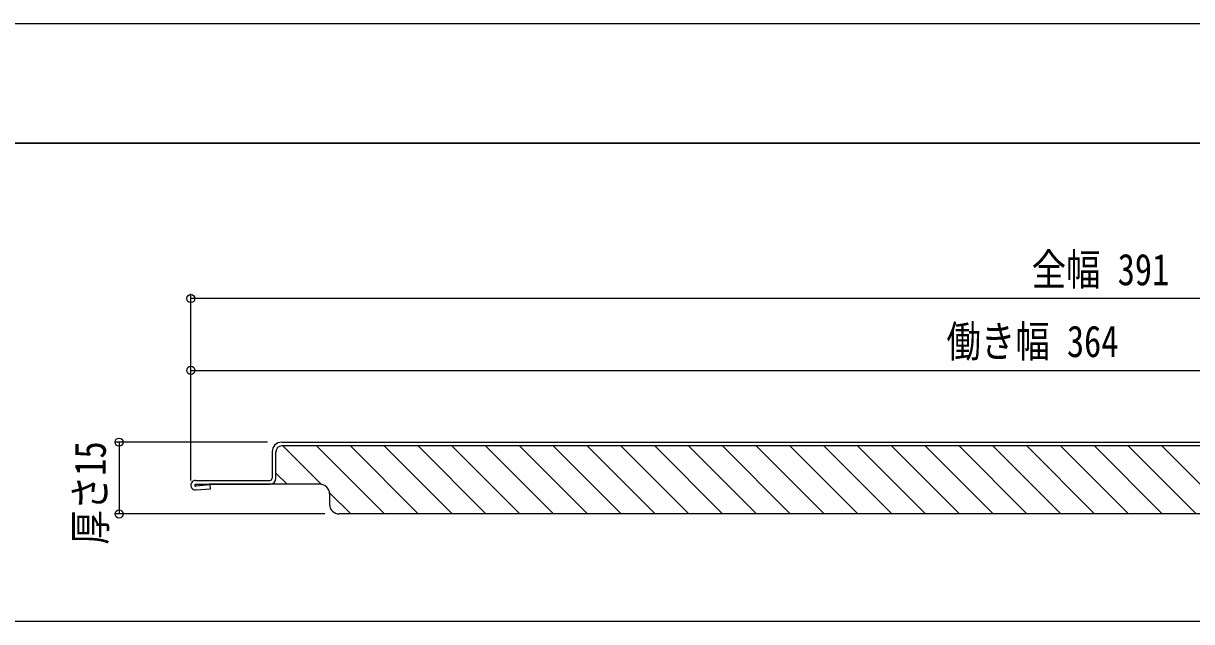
# Model space of a CAD drawing. Units: millimetres, scale not verified. Extents: x -841 to 841, y -594 to 594.
# Drawn here: x -131.2 to 113.1, y 132.9 to 257.9 of the extents above; entities that cross this region are included whole.
import ezdxf
from ezdxf.enums import TextEntityAlignment as Align

# ---------------------------------------------------------------- set-up
doc = ezdxf.new("R2010")
doc.units = ezdxf.units.MM
doc.header["$LTSCALE"] = 4
for name, color, linetype in [('0-2_YKK_11', 7, 'Continuous'), ('0-3_YKK_13', 4, 'Continuous'), ('0-4_YKK_D', 6, 'Continuous')]:
    doc.layers.add(name, color=color, linetype=linetype)
doc.styles.add('ＭＳ ゴシック', font='')
doc.styles.get('ＭＳ ゴシック').set_extended_font_data('MS Gothic')

msp = doc.modelspace()

# ---------------------------------------------------------------- linework, layer by layer
at = {"layer": '0-2_YKK_11'}
for points in [[(331.082, 232.934), (-298.918, 232.934), (-298.918, 257.934), (331.082, 257.934)], [(331.082, 132.934), (-298.918, 132.934), (-298.918, 232.934), (331.082, 232.934)]]:
    msp.add_lwpolyline(points, close=True, dxfattribs=at)
at = {"layer": '0-3_YKK_13'}
for p, q in [((-77.193, 170.434), (274.807, 170.434)), ((274.807, 169.634), (-77.193, 169.634)), ((-76.975, 169.634), (-68.975, 161.634)), ((-69.904, 169.634), (-55.704, 155.434)), ((-62.833, 169.634), (-48.633, 155.434)), ((-55.762, 169.634), (-41.562, 155.434)), ((-48.691, 169.634), (-34.491, 155.434)), ((-41.62, 169.634), (-27.42, 155.434)), ((-34.549, 169.634), (-20.349, 155.434)), ((-27.478, 169.634), (-13.278, 155.434)), ((-20.407, 169.634), (-6.207, 155.434)), ((-13.336, 169.634), (0.864, 155.434)), ((-6.265, 169.634), (7.935, 155.434)), ((0.806, 169.634), (15.006, 155.434)), ((7.878, 169.634), (22.078, 155.434)), ((14.949, 169.634), (29.149, 155.434)), ((22.02, 169.634), (36.22, 155.434)), ((29.091, 169.634), (43.291, 155.434)), ((36.162, 169.634), (50.362, 155.434)), ((43.233, 169.634), (57.433, 155.434)), ((50.304, 169.634), (64.504, 155.434)), ((57.375, 169.634), (71.575, 155.434)), ((64.446, 169.634), (78.646, 155.434)), ((71.517, 169.634), (85.717, 155.434)), ((78.588, 169.634), (92.788, 155.434)), ((85.659, 169.634), (99.859, 155.434)), ((92.73, 169.634), (106.93, 155.434)), ((99.801, 169.634), (114.001, 155.434)), ((106.872, 169.634), (121.072, 155.434)), ((-79.193, 168.434), (-79.193, 162.934)), ((-78.393, 162.934), (-78.393, 168.434)), ((-78.393, 163.98), (-76.046, 161.634)), ((-95.193, 162.434), (-79.696, 162.434)), ((-95.193, 161.634), (-79.693, 161.634)), ((-92.187, 161.496), (-95.176, 161.235)), ((-69.193, 161.634), (-92.393, 161.634)), ((-67.193, 159.852), (-62.775, 155.434)), ((-67.193, 159.634), (-67.193, 157.434)), ((280.267, 155.434), (-65.193, 155.434))]:
    msp.add_line(p, q, dxfattribs=at)
msp.add_lwpolyline([(-95.106, 160.438), (-92.117, 160.699), (-92.187, 161.496)], dxfattribs=at)
for centre, radius, start, end in [((-77.193, 168.434), 2, 90, 180), ((-77.193, 168.434), 1.2, 90, 180), ((-95.193, 161.434), 1, 90, 275), ((-95.193, 161.434), 0.2, 90, 275), ((-79.693, 162.934), 0.5, 270, 0), ((-79.693, 162.934), 1.3, 270, 0), ((-69.193, 159.634), 2, 0, 90), ((-65.193, 157.434), 2, 180, 270)]:
    msp.add_arc(centre, radius, start, end, dxfattribs=at)
at = {"layer": '0-4_YKK_D'}
for p, q in [((-96.193, 163.434), (-96.193, 201.434)), ((294.807, 200.434), (-96.193, 200.434)), ((-96.192, 162.39), (-96.192, 186.434)), ((-96.192, 185.434), (267.807, 185.434)), ((-80.193, 170.434), (-112.192, 170.434)), ((-111.192, 170.434), (-111.192, 155.434)), ((-68.193, 155.434), (-112.192, 155.434))]:
    msp.add_line(p, q, dxfattribs=at)
for centre in [(-96.193, 200.434), (-96.192, 185.434), (-111.192, 170.434), (-111.192, 155.434)]:
    msp.add_circle(centre, 0.85, dxfattribs=at)

# ---------------------------------------------------------------- texts
at = {"layer": '0-4_YKK_D', "style": 'ＭＳ ゴシック', "width": 0.8}
for s, p in [('全幅 391', (79.627, 201.234)), ('働き幅 364', (61.808, 186.234))]:
    msp.add_text(s, height=6.598, dxfattribs=at).set_placement(p, align=Align.BOTTOM_LEFT)
msp.add_text('厚さ15', height=6.598, rotation=90, dxfattribs=at).set_placement((-111.992, 149.014), align=Align.BOTTOM_LEFT)

doc.saveas('drawing.dxf')
